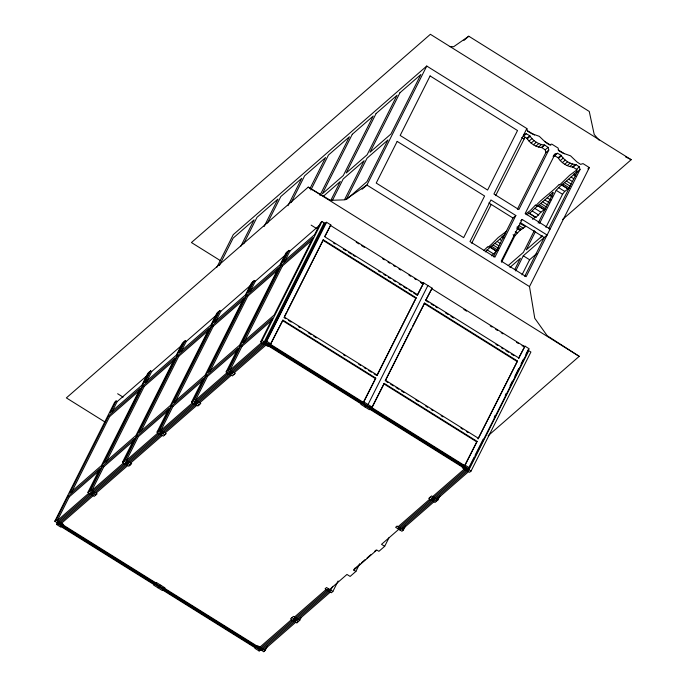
<?xml version="1.0" encoding="UTF-8"?>
<svg xmlns="http://www.w3.org/2000/svg" width="686" height="686" viewBox="0 0 686 686"><rect width="100%" height="100%" fill="white"/><g stroke="black" fill="none" stroke-linecap="round" stroke-linejoin="round"><path stroke-width="1.03" d="M267.583 645.689L265.19 650.448L263.75 651.7L54.803 521.223L114.665 402.219L116.106 400.958L117.16 401.619L147.25 375.396M54.803 521.223L56.243 519.971L68.214 496.167L99.89 468.572L87.919 492.368L88.974 493.028L89.36 494.272M108.62 415.836L69.715 493.191L101.382 465.597L140.296 388.233L108.62 415.836L109.674 416.496L140.553 389.588M116.106 400.958L110.12 412.861L141.788 385.258L147.773 373.356L150.654 370.852L151.709 371.512L181.799 345.29M99.359 470.605L69.269 496.827L57.298 520.631L57.684 521.875M71.73 491.948L109.674 416.496M112.092 411.686L117.16 401.619M62.675 525.425L60.754 527.097L56.535 524.456L57.487 522.552M149.214 372.104L89.36 491.116L95.688 495.069M87.919 492.368L90.801 489.864L102.771 466.06L134.439 438.457L122.468 462.261L123.523 462.921L123.909 464.165M143.168 385.729L104.263 463.084L135.939 435.481L174.844 358.126L143.168 385.729L144.232 386.39L173.524 360.853M150.654 370.852L144.669 382.754L176.336 355.151L182.33 343.249L185.203 340.736L186.258 341.396L216.347 315.174M133.118 441.184L103.826 466.72L91.855 490.524L92.241 491.768M106.279 461.832L144.232 386.39M146.187 382.496L151.709 371.512M216.896 267.214L233.266 234.655L426.752 66.045L526.848 128.539L527.551 131.249L531.53 133.53L539.307 136.325L545.507 142.259L549.332 144.849L551.767 144.103L558.104 148.056L558.807 150.766L562.777 153.047L570.563 155.842L576.755 161.776L580.579 164.366L583.023 163.62L589.351 167.573L529.498 286.585L534.763 318.278L547.188 335.711L579.216 356.343L488.115 435.739M219.383 265.491L233.154 238.102L254.103 219.846L240.803 246.291M183.762 341.997L123.909 461.009L130.237 464.962M122.468 462.261L125.349 459.749L137.32 435.953L168.996 408.35L157.017 432.154L158.08 432.806L158.457 434.058M177.725 355.614L138.821 432.977L170.488 405.375L209.393 328.019L177.725 355.614L178.78 356.274L208.87 330.052M185.203 340.736L179.218 352.638L210.894 325.044L216.879 313.142L219.76 310.629L220.815 311.29L251.693 284.381M168.464 410.391L138.375 436.605L126.404 460.409L126.79 461.652M141.316 430.765L178.78 356.274M181.198 351.472L186.258 341.396M243.676 243.787L256.984 217.333L277.924 199.086L264.153 226.474M218.32 311.881L158.457 430.894L164.794 434.847M157.017 432.154L159.898 429.642L171.869 405.838L203.545 378.235L191.574 402.039L192.629 402.699L193.015 403.943M212.274 325.507L173.369 402.862L205.037 375.268L243.95 297.904L212.274 325.507L213.329 326.167L243.419 299.945M219.76 310.629L213.775 322.531L245.442 294.929L251.428 283.026L254.309 280.523L255.364 281.183L284.656 255.646M203.013 380.276L172.923 406.498L160.953 430.302L161.339 431.545M174.904 402.571L213.329 326.167M215.284 322.274L220.815 311.29M267.506 223.019L280.806 196.573L301.754 178.317L287.974 205.714M291.336 202.259L304.635 175.813L325.576 157.557L309.901 188.727M252.868 281.775L193.015 400.787L199.343 404.74M191.574 402.039L194.455 399.535L206.426 375.731L238.093 348.128L226.123 371.932L227.177 372.592L227.563 373.836M246.823 295.4L207.918 372.755L239.594 345.152L278.499 267.797L246.823 295.4L247.878 296.052L277.178 270.524M254.309 280.523L248.323 292.425L279.991 264.822L285.976 252.92L288.857 250.407L289.912 251.067L320.002 224.845M237.57 350.169L207.481 376.391L195.51 400.195L195.887 401.439M209.933 371.503L247.878 296.052M250.296 291.25L255.364 281.183M310.878 189.996L328.457 155.045L349.406 136.788L319.95 195.356M287.417 251.668L227.563 370.68L233.892 374.633M226.123 371.932L229.004 369.42L240.975 345.615L272.642 318.021L260.671 341.825L261.726 342.477L262.112 343.72M281.38 265.285L242.467 342.648L274.143 315.046L313.048 237.682L281.38 265.285L282.435 265.945L312.524 239.723M288.857 250.407L282.872 262.309L314.548 234.706L320.534 222.813L321.974 221.552L325.49 223.747M272.119 320.062L242.029 346.276L230.059 370.08L230.445 371.323M244.002 342.348L282.435 265.945M284.39 262.052L289.912 251.067M330.789 200.423L340.307 181.49L323.389 196.23M332.238 200.749L343.189 178.977L364.137 160.721L344.612 199.54M260.671 341.825L262.112 340.565L321.974 221.552M324.084 222.873L264.221 341.885L56.921 522.543M265.276 342.005L312.207 248.701M313.168 246.797L324.658 223.953L326.579 222.273L330.798 224.914L324.812 236.816L417.68 294.8L423.665 282.898L432.103 288.171L425.637 300.494L428.347 302.183M265.276 342.546L325.138 223.533M325.618 223.113L265.756 342.125L468.375 468.641M56.535 524.456L266.717 341.285L326.579 222.273M360.879 401.524L363.323 402.33L363.803 401.91L375.774 378.106L282.915 320.122L270.464 344.346L268.012 343.532M284.407 316.606L286.808 311.838M287.768 309.926L323.312 239.791L416.179 297.775L377.274 375.139L376.794 375.551L374.084 373.861M324.795 236.318L330.798 224.914M375.774 378.106L363.323 402.33L270.464 344.346L282.915 320.122M323.312 239.791L284.407 317.146L377.274 375.139M346.541 198.923L367.019 158.217L387.959 139.961L367.01 181.61L346.867 199.163M426.752 66.045L366.899 185.057L362.062 189.267M376.794 375.551L416.179 297.775M413.589 292.965L417.199 295.22L423.665 282.898M427.884 285.539L368.03 404.551L365.149 407.055M372.249 406.652L384.22 383.38L477.087 441.372L465.117 465.168L464.636 465.588L462.184 464.782M411.651 328.294L385.232 380.824L424.625 303.049L517.484 361.033L478.099 438.808L517.484 361.033M412.612 326.39L424.625 303.049M425.637 300.494L432.103 288.171M369.317 406.789L371.769 407.604L372.249 407.184L384.22 383.38M256.847 646.666L254.926 648.339L259.145 650.98L260.105 649.076M263.75 651.7L264.71 649.796M526.848 128.539L493.929 194.001L518.848 209.564L548.774 150.054L548.071 147.353L544.727 145.089C538.63 144.617 533.013 140.87 529.772 135.751L526.291 133.753L523.855 134.49M471.702 243.247L491.219 204.437M495.635 195.656L525.039 137.191M292.639 620.213L296.867 622.845L297.818 620.941M296.867 622.845L299.739 620.333L301.18 617.477M493.457 256.838L512.974 218.019L515.855 215.515L490.936 199.952L469.987 241.601L494.906 257.164L515.855 215.515M517.39 209.239L545.893 152.566L548.774 150.054M332.659 586.35L330.746 590.166L261.64 650.379M327.196 590.097L331.415 592.738L332.856 591.478L338.121 581.008M515.666 270.936L523.281 255.792L547.111 235.024L522.183 219.469L501.234 261.117L526.162 276.681L580.03 169.571L579.327 166.87L575.983 164.606C569.877 164.134 564.269 160.378 561.019 155.268L557.547 153.27L555.111 154.007L553.671 155.268M555.111 154.007L525.176 213.518L550.103 229.081M501.577 262.266L514.886 235.812L520.005 230.307L525.356 226.689L519.928 223.302M359.721 563.789L355.888 571.404L353.779 570.092L354.739 568.188M514.689 269.658L520.4 258.296L509.93 267.429M534.325 230.625L523.392 252.354L508.206 265.585M538.124 223.07L553.328 192.843L552.865 192.269C545.644 200.149 536.649 205.809 529.498 213.603L529.043 213.037L526.942 214.812M535.303 231.894L526.273 249.841L542.386 235.795M539.573 223.396L556.2 190.331C562.331 183.428 570.478 178.549 576.694 171.509L577.149 172.083L548.646 228.755M353.779 570.092L376.811 550.018L378.921 551.33L384.683 546.313L388.988 537.747M521.995 274.889L529.609 259.745L536.864 253.426M540.679 237.733L541.631 235.847M545.91 227.349L562.537 194.292L564.724 191.411L569.363 187.938L563.035 183.985M524.704 276.355L544.23 237.536L520.194 222.53M403.299 527.44L402.339 529.343L434.015 501.749M398.506 527.954L398.12 526.711L397.065 526.051L395.625 527.302L401.953 531.256L403.394 530.004L405.315 526.196M437.848 497.333L436.896 499.237L468.564 471.634M430.851 499.768L435.07 502.401L437.951 499.897L439.863 496.089M477.087 441.372L464.636 465.588L371.769 407.604M524.97 346.164L518.505 358.478L524.97 346.164L529.189 348.797L469.335 467.809L381.519 544.341L384.683 546.313M468.855 467.689L474.12 457.219M475.081 455.315L483.218 439.126M494.229 417.234L495.189 415.33M505.248 395.333L506.199 393.43M510.032 385.815L512.425 381.056M514.826 376.288L518.65 368.674M521.051 363.914L523.444 359.155M525.836 354.396L528.229 349.628M464.156 466.008L462.235 467.68L469.618 472.294L471.059 471.042L530.913 352.029L528.803 350.709L468.95 469.721L399.844 529.944M483.741 250.622L487.72 246.677L488.175 247.243L491.528 244.242L498.19 237.545L506.474 231.293M485.276 251.908C491.476 245.502 499.142 240.546 505.213 233.797M491.605 255.861L496.45 250.999L490.113 247.046M529.498 213.603L535.826 217.565L540.894 212.18L545.542 208.698L539.205 204.745M463.933 40.431L468.778 36.212L589.257 111.449L594.213 134.507L599.101 140.133M529.498 286.585L366.899 185.057L345.067 199.823L330.395 200.338L308.22 187.124L66.362 397.897L105.335 422.233M88.974 493.028L57.298 520.631L56.243 519.971M123.523 462.921L91.855 490.524L90.801 489.864M158.08 432.806L126.404 460.409L125.349 459.749M192.629 402.699L160.953 430.302L159.898 429.642M227.177 372.592L195.51 400.195L194.455 399.535M261.726 342.477L230.059 370.08L229.004 369.42M59.03 523.864L266.331 343.206M61.526 523.264L93.193 495.669M96.074 493.157L127.742 465.554M130.623 463.05L162.299 435.447M165.18 432.935L196.848 405.332M199.729 402.828L231.396 375.225M234.278 372.721L265.954 345.118M61.14 525.184L62.58 523.924M267.008 345.778L268.449 344.518M60.702 524.19L63.155 525.004L63.635 524.584L58.353 521.291M269.984 344.758L268.063 346.43L262.781 343.137M526.291 133.753L523.409 136.265L526.891 138.263C530.132 143.374 535.749 147.121 541.846 147.601L545.19 149.857L545.893 152.566M526.891 138.263L529.772 135.751M527.242 138.846L530.115 136.334M529.035 141.11L531.916 138.598M531.118 143.1L534 140.596M533.434 144.78L536.315 142.276M535.929 146.109L538.81 143.597M538.544 147.044L541.426 144.54M541.211 147.576L544.092 145.063M541.846 147.601L544.727 145.089M545.19 149.857L548.071 147.353M553.045 156.271L554.665 155.773L557.547 153.27M554.665 155.773L558.147 157.771L561.019 155.268M580.03 169.571L577.149 172.083L576.446 169.373L573.102 167.118C567.211 166.672 561.843 163.139 558.49 158.363L561.371 155.851M560.29 160.627L563.163 158.114M562.374 162.616L565.247 160.112M564.689 164.297L567.571 161.793M417.199 295.22L417.68 294.8M567.185 165.626L570.066 163.114M569.8 166.561L572.681 164.057M572.467 167.092L575.348 164.58M573.102 167.118L575.983 164.606M537.181 206.28L535.372 205.148L530.304 210.533L525.656 214.006M576.446 169.373L579.327 166.87M520.743 220.72L522.183 219.469M587.911 168.825L589.351 167.573M562.571 219.494L631.197 159.692L430.388 34.3L191.428 242.544L220.506 260.697M155.542 583.409L153.621 585.081L162.059 590.354L163.98 588.682M153.57 582.182L156.022 582.989L156.494 582.577L164.94 587.842L164.46 588.262L162.016 587.456M362.843 402.751L360.93 404.423L369.368 409.696L371.289 408.024M157.84 587.722L160.721 585.209M254.875 645.44L257.327 646.255L257.807 645.835L265.19 650.448M257.421 647.747L258.862 646.495M463.29 468.341L464.731 467.089M294.851 618.283L294.466 617.04L293.411 616.38L290.53 618.892L291.584 619.552L259.917 647.147L260.303 648.39M294.466 617.04L326.142 589.437L325.087 588.777L326.527 587.525L332.856 591.478M398.12 526.711L429.796 499.108L428.741 498.448L431.614 495.944L432.669 496.604L433.055 497.847M432.669 496.604L464.345 469.001L464.731 470.244M259.531 649.067L328.637 588.845M397.734 528.623L466.84 468.401M259.145 650.98L346.962 574.448L350.134 576.429L355.888 571.404M355.511 568.025L360.039 564.081M361.548 562.76L365.312 559.476M367.027 557.984L370.8 554.7M374.573 551.415L376.074 550.095M264.136 649.788L295.812 622.185M298.684 619.672L330.36 592.078M577.158 169.682L569.672 175.256L559.647 184.954L559.193 184.38C552.007 192.131 542.943 197.748 535.826 205.723L535.372 205.148M532.576 219.357L535.372 216.99L535.826 217.565M468.778 36.212L453.643 46.734L449.381 46.519M522.046 345.77L524.49 346.576L431.623 288.592M625.512 156.88L631.197 159.692M527.277 130.546L534.523 135.073M544.487 141.299L550.832 145.252M558.078 149.78L564.415 153.741M521.763 137.5L524.138 138.984M573.89 173.875L575.7 175.007M573.342 174.518L576.051 176.208M571.026 177.014L573.745 178.712M568.788 179.269L572.407 181.524M566.679 181.207L571.198 184.028M564.741 182.793L570.169 186.18M561.594 184.757L567.922 188.71M561.32 184.834L567.656 188.787M558.387 187.458L564.724 191.411M556.2 190.331L562.537 194.292M550.069 194.635L551.878 195.767M549.512 195.278L552.23 196.976M547.205 197.782L550.824 200.038M544.967 200.029L549.486 202.85M542.849 201.967L547.377 204.797M540.92 203.553L546.339 206.949M537.764 205.517L544.101 209.47M537.498 205.594L543.827 209.547M534.566 208.227L540.894 212.18M532.379 211.099L538.707 215.052M529.043 213.037L535.372 216.99M488.844 202.953L512.974 218.019M518.899 225.454L523.418 228.275M517.193 226.637L521.712 229.467M516.652 227.975L520.271 230.23M517.287 228.618L520.005 230.307M515.263 231.808L517.072 232.94M513.077 234.689L514.886 235.812M502.418 236.164L504.227 237.296M501.86 236.807L503.67 237.939M499.554 239.311L501.363 240.434M523.281 255.792L529.609 259.745M497.316 241.558L500.025 243.247M495.198 243.496L498.816 245.76M493.268 245.082L498.688 248.469M491.553 246.274L497.89 250.227M489.847 247.123L496.175 251.076M486.914 249.747L493.243 253.7M308.22 187.124L579.216 356.343M330.318 225.334L423.185 283.318L420.732 282.512L422.705 283.738M356.197 242.209L358.924 243.916M361.651 245.614L364.377 247.32M382.556 258.673L384.374 259.805M388.01 262.078L389.828 263.21M393.464 265.482L395.282 266.614M398.918 268.886L400.735 270.018M408.916 275.129L410.734 276.261M414.37 278.533L416.188 279.674M463.865 309.446L466.591 311.144M490.224 325.901L492.042 327.033M495.678 329.306L497.504 330.446M501.14 332.71L502.958 333.85M516.592 342.365L518.41 343.497M311.135 225.128L316.555 228.507M426.117 300.074L518.985 358.058M333.345 242.861L335.154 243.984M343.266 249.052L345.967 250.742M348.677 252.431L351.378 254.12M353.187 255.243L354.988 256.375M378.432 271.013L380.233 272.136M383.834 274.391L385.643 275.515M388.345 277.204L390.145 278.327M393.755 280.583L395.556 281.706M399.166 283.961L400.967 285.084M403.677 286.774L406.378 288.463M409.079 290.152L411.789 291.842M431.048 303.872L433.749 305.562M435.559 306.685L437.359 307.808M445.471 312.876L448.181 314.565M450.882 316.255L453.592 317.944M495.961 344.406L497.77 345.53M501.372 347.785L503.172 348.908M505.882 350.597L508.583 352.287M511.293 353.976L513.994 355.665M322.832 240.203L415.699 298.196M424.145 303.469L517.004 361.453M385.712 380.404L478.579 438.397M283.927 317.567L285.728 318.69M288.437 320.379L291.138 322.068M298.35 326.57L300.159 327.702M308.271 332.77L310.972 334.451M313.682 336.14L316.383 337.829M343.437 354.722L345.238 355.845M358.761 364.292L360.562 365.415M364.172 367.67L365.972 368.794M368.682 370.483L371.383 372.172M386.141 381.39L387.942 382.514M390.643 384.203L393.352 385.892M396.054 387.581L398.763 389.271M401.464 390.96L404.165 392.649M415.888 399.964L418.597 401.653M425.809 406.163L427.61 407.287M431.22 409.533L433.02 410.665M441.132 415.733L442.942 416.856M460.966 428.115L462.776 429.239M466.377 431.494L468.186 432.617M282.435 320.542L375.293 378.526M383.74 383.8L476.607 441.784M266.717 341.285L270.944 343.926M363.803 401.91L372.249 407.184M465.117 465.168L469.335 467.809M262.112 340.565L471.059 471.042M264.796 342.966L467.415 469.481M268.543 346.018L361.402 404.003M369.848 409.276L462.716 467.26M240.975 345.615L242.029 346.276M231.113 370.74L235.332 373.373L232.451 375.885L228.232 373.253M433.724 497.256L437.951 499.897M430.173 497.196L436.51 501.149M206.426 375.731L207.481 376.391M196.565 400.847L200.784 403.488L197.902 405.992L193.684 403.359M399.175 527.371L403.394 530.004M171.869 405.838L172.923 406.498M117.649 393.738L123.068 397.125M162.007 430.962L166.235 433.595L163.354 436.107L159.135 433.466M137.32 435.953L138.375 436.605M127.459 461.069L131.678 463.702L128.805 466.214L124.578 463.582M102.771 466.06L103.826 466.72M92.91 491.176L97.129 493.817L94.248 496.321L90.029 493.688M295.52 617.7L299.739 620.333M291.97 617.64L298.307 621.593M68.214 496.167L69.269 496.827M63.155 525.004L156.022 582.989M164.46 588.262L257.327 646.255M58.456 522.783L261.066 649.308M57.495 523.624L260.105 650.139M61.234 526.677L154.101 584.661M162.539 589.934L255.406 647.927M558.147 157.771L558.49 158.363M429.796 499.108L430.173 500.351M326.142 589.437L326.527 590.68M291.584 619.552L291.97 620.796M352.287 134.285L322.36 193.786L343.3 175.539L373.235 116.028L352.287 134.285M376.108 113.516L346.181 173.026L367.13 154.77L397.057 95.268L376.108 113.516M399.938 92.756L370.011 152.266L390.951 134.01L420.887 74.5L399.938 92.756M397.177 141.402L376.22 183.059L463.65 237.648L484.599 195.999L397.177 141.402M430.096 75.949L400.17 135.451L487.592 190.048L517.518 130.537L430.096 75.949"/></g></svg>
